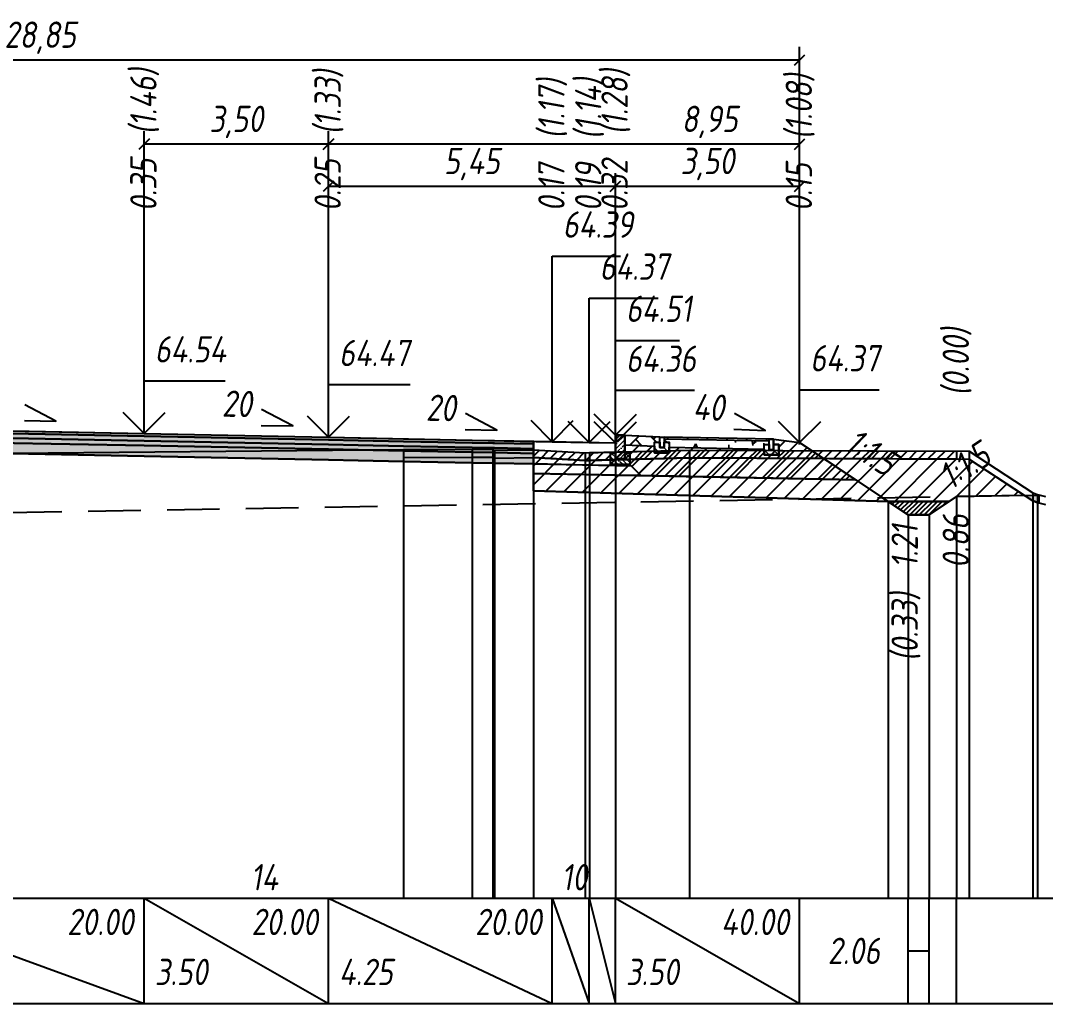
# Model space of a CAD drawing. Extents: x -717 to 1451, y -133302 to 233.
# Drawn here: x 187.5 to 284.9, y -129831 to -129737.6 of the extents above; entities that cross this region are included whole.
import ezdxf
from ezdxf.enums import TextEntityAlignment as Align

# ---------------------------------------------------------------- set-up
doc = ezdxf.new("R2010")
doc.units = 0
doc.linetypes.add('штриховая', pattern=[0.75, 0.5, -0.25])
for name, color, linetype in [('Интерполированный поперечник', 2, 'Continuous'), ('КОД_399', 252, 'Continuous'), ('Код_514', 1, 'Continuous'), ('Контур_0', 7, 'Continuous'), ('Контур_2660', 7, 'Continuous'), ('Контур_2665', 7, 'Continuous'), ('Контур_400', 7, 'Continuous'), ('Контур_508', 7, 'Continuous'), ('Контур_512', 7, 'Continuous'), ('Контур_513', 7, 'Continuous'), ('Красный поперечник', 1, 'Continuous'), ('Объём_2501', 7, 'Continuous'), ('Объём_2650', 7, 'Continuous'), ('Объём_2660', 7, 'Continuous'), ('Объём_2661', 7, 'Continuous'), ('Объём_2662', 7, 'Continuous'), ('Объём_2663', 7, 'Continuous'), ('Объём_2664', 7, 'Continuous'), ('Объём_2665', 7, 'Continuous'), ('Объём_2666', 7, 'Continuous'), ('Объём_2667', 7, 'Continuous'), ('Объём_2668', 7, 'Continuous'), ('Объём_2669', 7, 'Continuous'), ('Объём_2675', 7, 'Continuous'), ('Объём_2753', 7, 'Continuous'), ('Откосы', 7, 'Continuous'), ('Отметки покрытия', 7, 'Continuous'), ('Рабочие отметки', 7, 'Continuous'), ('Рабочие отметки доп.', 7, 'Continuous'), ('Слои выравнивания', 7, 'Continuous'), ('Таблица', 7, 'Continuous'), ('Уклоны проезжей части', 7, 'Continuous'), ('Черный поперечник', 3, 'Continuous')]:
    doc.layers.add(name, color=color, linetype=linetype)
for name, color, linetype, true_color in [('Контур_2540', 2, 'Continuous', 0xffff00), ('Контур_2562', 3, 'Continuous', 0x00ff00), ('Контур_2570', 7, 'Continuous', 0x80ff00), ('Контур_2725', 7, 'Continuous', 0x323232), ('Контур_2736', 4, 'Continuous', 0x00ffff), ('Контур_2737', 4, 'Continuous', 0x00ffff), ('Контур_2738', 4, 'Continuous', 0x00ffff), ('Контур_2739', 4, 'Continuous', 0x00ffff), ('Контур_2741', 4, 'Continuous', 0x00ffff), ('Контур_2742', 4, 'Continuous', 0x00ffff), ('Контур_2743', 4, 'Continuous', 0x00ffff), ('Контур_2744', 7, 'Continuous', 0xa4ffff), ('Контур_2745', 7, 'Continuous', 0xa4ffff), ('Контур_2747', 4, 'Continuous', 0x00ffff), ('Контур_2748', 4, 'Continuous', 0x00ffff), ('Контур_2749', 4, 'Continuous', 0x00ffff), ('Контур_2750', 4, 'Continuous', 0x00ffff), ('Контур_2751', 4, 'Continuous', 0x00ffff), ('Контур_2752', 4, 'Continuous', 0x00ffff), ('Контур_2760', 7, 'Continuous', 0x323232), ('Контур_2761', 7, 'Continuous', 0x323232), ('Контур_2762', 7, 'Continuous', 0x323232), ('Контур_2763', 7, 'Continuous', 0x323232), ('Контур_402', 7, 'Continuous', 0xff6464), ('Контур_703', 4, 'Continuous', 0x00ffff), ('Контур_705', 4, 'Continuous', 0x00ffff), ('Контур_707', 4, 'Continuous', 0x00ffff), ('Контур_720', 131, 'Continuous', 0xaaffff), ('Объём_2500', 7, 'Continuous', 0xc0c0c0), ('Объём_2520', 7, 'Continuous', 0x80ffff), ('Объём_2540', 2, 'Continuous', 0xffff00), ('Объём_2562', 3, 'Continuous', 0x00ff00), ('Объём_2563', 7, 'Continuous', 0xff8000), ('Объём_2570', 7, 'Continuous', 0x80ff00), ('Объём_2600', 7, 'Continuous', 0x808000), ('Объём_2620', 2, 'Continuous', 0xffff00), ('Объём_2746', 2, 'Continuous', 0xffff00)]:
    doc.layers.add(name, color=color, linetype=linetype, true_color=true_color)
doc.styles.get("Standard").update_dxf_attribs({"font": 'txt', "height": 2.5})
doc.styles.add('М', font='romand.shx', dxfattribs={"width": 0.8, "oblique": 10, "height": 2.5})
doc.dimstyles.new('ISO-25', dxfattribs={"dimtxt": 2.5, "dimasz": 2.5, "dimexe": 1.25, "dimexo": 0.625, "dimtad": 1, "dimtxsty": 'Standard', "dimcen": 2.5, "dimadec": 0, "dimazin": 0, "dimtfac": 1, "dimtmove": 0, "dimatfit": 3, "dimfxl": 1, "dimarcsym": 0})

# ---------------------------------------------------------------- blocks, each defined once
blk = doc.blocks.new('_Oblique')
at = {"color": 0, "linetype": 'ByBlock', "lineweight": -2}
blk.add_line((-0.5, -0.5), (0.5, 0.5), dxfattribs=at)
blk = doc.blocks.new('*D4037')
at = {"color": 0, "lineweight": -2, "transparency": 16777216}
for p, q in [((244.027, -129777.183), (244.027, -129752.113)), ((261.527, -129777.133), (261.527, -129752.113)), ((244.027, -129753.363), (261.527, -129753.363))]:
    blk.add_line(p, q, dxfattribs=at)
at = {"layer": 'Defpoints', "color": 0, "transparency": 16777216}
for p in [(261.527, -129753.363), (244.027, -129777.808), (261.527, -129777.758)]:
    blk.add_point(p, dxfattribs=at)
at = {"color": 0, "lineweight": -2, "transparency": 16777216, "rotation": 180}
blk.add_blockref('_Oblique', (244.027, -129753.363), dxfattribs=at)
at = {"color": 0, "lineweight": -2, "transparency": 16777216}
blk.add_blockref('_Oblique', (261.527, -129753.363), dxfattribs=at)
at = {"color": 0, "transparency": 16777216, "insert": (252.777, -129751.25), "char_height": 2.5, "width": 9.58333, "attachment_point": 5, "style": 'М'}
blk.add_mtext('3,50', dxfattribs=at)
blk = doc.blocks.new('*D4039')
at = {"color": 0, "lineweight": -2, "transparency": 16777216}
for p, q in [((216.777, -129776.638), (216.777, -129752.113)), ((244.027, -129777.183), (244.027, -129752.113)), ((216.777, -129753.363), (244.027, -129753.363))]:
    blk.add_line(p, q, dxfattribs=at)
at = {"layer": 'Defpoints', "color": 0, "transparency": 16777216}
for p in [(244.027, -129753.363), (216.777, -129777.263), (244.027, -129777.808)]:
    blk.add_point(p, dxfattribs=at)
at = {"color": 0, "lineweight": -2, "transparency": 16777216, "rotation": 180}
blk.add_blockref('_Oblique', (216.777, -129753.363), dxfattribs=at)
at = {"color": 0, "lineweight": -2, "transparency": 16777216}
blk.add_blockref('_Oblique', (244.027, -129753.363), dxfattribs=at)
at = {"color": 0, "transparency": 16777216, "insert": (230.402, -129751.25), "char_height": 2.5, "width": 10, "attachment_point": 5, "style": 'М'}
blk.add_mtext('5,45', dxfattribs=at)
blk = doc.blocks.new('*D4041')
at = {"color": 0, "lineweight": -2, "transparency": 16777216}
for p, q in [((199.277, -129776.288), (199.277, -129748.113)), ((216.777, -129776.638), (216.777, -129748.113)), ((216.777, -129749.363), (199.277, -129749.363))]:
    blk.add_line(p, q, dxfattribs=at)
at = {"layer": 'Defpoints', "color": 0, "transparency": 16777216}
for p in [(199.277, -129749.363), (199.277, -129776.913), (216.777, -129777.263)]:
    blk.add_point(p, dxfattribs=at)
at = {"color": 0, "lineweight": -2, "transparency": 16777216, "rotation": 180}
blk.add_blockref('_Oblique', (199.277, -129749.363), dxfattribs=at)
at = {"color": 0, "lineweight": -2, "transparency": 16777216}
blk.add_blockref('_Oblique', (216.777, -129749.363), dxfattribs=at)
at = {"color": 0, "transparency": 16777216, "insert": (208.027, -129747.25), "char_height": 2.5, "width": 9.58333, "attachment_point": 5, "style": 'М'}
blk.add_mtext('3,50', dxfattribs=at)
blk = doc.blocks.new('*D4042')
at = {"color": 0, "lineweight": -2, "transparency": 16777216}
for p, q in [((216.777, -129776.638), (216.777, -129748.113)), ((261.527, -129777.883), (261.527, -129748.113)), ((261.527, -129749.363), (216.777, -129749.363))]:
    blk.add_line(p, q, dxfattribs=at)
at = {"layer": 'Defpoints', "color": 0, "transparency": 16777216}
for p in [(216.777, -129749.363), (216.777, -129777.263), (261.527, -129778.508)]:
    blk.add_point(p, dxfattribs=at)
at = {"color": 0, "lineweight": -2, "transparency": 16777216, "rotation": 180}
blk.add_blockref('_Oblique', (216.777, -129749.363), dxfattribs=at)
at = {"color": 0, "lineweight": -2, "transparency": 16777216}
blk.add_blockref('_Oblique', (261.527, -129749.363), dxfattribs=at)
at = {"color": 0, "transparency": 16777216, "insert": (252.99, -129747.25), "char_height": 2.5, "width": 10, "attachment_point": 5, "style": 'М'}
blk.add_mtext('8,95', dxfattribs=at)
blk = doc.blocks.new('*D4044')
at = {"color": 0, "lineweight": -2, "transparency": 16777216}
for p, q in [((117.277, -129776.968), (117.277, -129740.113)), ((261.527, -129777.883), (261.527, -129740.113)), ((117.277, -129741.363), (261.527, -129741.363))]:
    blk.add_line(p, q, dxfattribs=at)
at = {"layer": 'Defpoints', "color": 0, "transparency": 16777216}
for p in [(261.527, -129741.363), (117.277, -129777.593), (261.527, -129778.508)]:
    blk.add_point(p, dxfattribs=at)
at = {"color": 0, "lineweight": -2, "transparency": 16777216, "rotation": 180}
blk.add_blockref('_Oblique', (117.277, -129741.363), dxfattribs=at)
at = {"color": 0, "lineweight": -2, "transparency": 16777216}
blk.add_blockref('_Oblique', (261.527, -129741.363), dxfattribs=at)
at = {"color": 0, "transparency": 16777216, "insert": (189.402, -129739.25), "char_height": 2.5, "width": 12.5, "attachment_point": 5, "style": 'М'}
blk.add_mtext('28,85', dxfattribs=at)
blk = doc.blocks.new('БР100.30.18')
at = {"linetype": 'Continuous', "lineweight": 13}
h = blk.add_hatch(dxfattribs=at)
h.set_pattern_fill('ANSI35', scale=5)
h.set_pattern_definition([(45, (-1504.996, -4799.2297), (-0.88388348, 0.88388348), []), (45, (-1504.1121, -4799.2297), (-0.88388348, 0.88388348), [1.5625, -0.3125, 0, -0.3125])])
h.paths.add_polyline_path([(0.3, 3.47), (1.8, 3.47), (1.8, -1.03), (0, -1.03), (0, 1.97)])
h = blk.add_hatch(dxfattribs=at)
h.set_pattern_fill('ANSI35', scale=5, angle=90)
h.set_pattern_definition([(135, (-1504.996, -4800.7297), (-0.88388348, -0.88388348), []), (135, (-1504.996, -4799.8458), (-0.88388348, -0.88388348), [1.5625, -0.3125, 0, -0.3125])])
h.paths.add_polyline_path([(-1, -0.03), (0, -0.03), (0, -1.03), (1.8, -1.03), (1.8, -0.03), (2.8, -0.03), (2.8, -2.03), (-1, -2.03)])
at = {"color": 7, "lineweight": 30}
blk.add_lwpolyline([(1.8, -1.03), (0, -1.03), (0, 1.97), (0.3, 3.47), (1.8, 3.47)], close=True, dxfattribs=at)
at = {"linetype": 'Continuous'}
blk.add_lwpolyline([(0, -0.03), (-1, -0.03), (-1, -2.03), (2.8, -2.03), (2.8, -0.03), (1.8, -0.03)], dxfattribs=at)

msp = doc.modelspace()

# ---------------------------------------------------------------- hatches: boundary and pattern name
at = {"linetype": 'Continuous'}
h = msp.add_hatch(dxfattribs=at)
h.set_pattern_fill('AR-HBONE', color=253, scale=0.3)
h.set_pattern_definition([(45, (-51.0446, -135583.0302), (0, 1.69705627), [3.6, -1.2]), (135, (-50.1961, -135582.1816), (1e-16, 1.69705627), [3.6, -1.2])])
h.paths.add_polyline_path([(248.648, -129777.181), (248.648, -129778.181), (248.648, -129778.181)])
h.paths.add_polyline_path([(244.928, -129777.032), (248.248, -129777.181), (248.248, -129777.681), (247.748, -129777.681), (247.748, -129778.059), (244.927, -129777.933)])
h = msp.add_hatch(dxfattribs=at)
h.set_pattern_fill('ANSI31', color=256, scale=15, angle=45, style=0)
h.set_pattern_definition([(90, (-1663.4808, -134730.8117), (-1.875, 3e-16), [])])
h.paths.add_polyline_path([(258.644, -129777.387), (248.648, -129777.181), (248.648, -129777.381), (258.644, -129777.579)])
at = {"linetype": 'Continuous', "lineweight": 13}
h = msp.add_hatch(dxfattribs=at)
h.set_pattern_fill('ANSI35', scale=5, angle=90)
h.set_pattern_definition([(135, (-1619.4353, -64049.5526), (-0.883883476, -0.883883476), []), (135, (-1619.4353, -64048.6688), (-0.883883476, -0.883883476), [1.5625, -0.3125, 0, -0.3125])])
h.paths.add_polyline_path([(247.748, -129777.681), (248.248, -129777.681), (248.248, -129778.181), (248.648, -129778.181), (248.648, -129777.681), (249.148, -129777.681), (249.148, -129778.681), (247.748, -129778.681)])
h = msp.add_hatch(dxfattribs=at)
h.set_pattern_fill('ANSI35', scale=5, angle=90)
h.set_pattern_definition([(135, (-1609.0398, -64049.7587), (-0.883883476, -0.883883476), []), (135, (-1609.0398, -64048.8749), (-0.883883476, -0.883883476), [1.5625, -0.3125, 0, -0.3125])])
h.paths.add_polyline_path([(258.144, -129777.887), (258.644, -129777.887), (258.644, -129778.387), (259.044, -129778.387), (259.044, -129777.887), (259.544, -129777.887), (259.544, -129778.887), (258.144, -129778.887)])
at = {"layer": 'КОД_399'}
h = msp.add_hatch(dxfattribs=at)
h.set_pattern_fill('AR-CONC', scale=0.7, angle=45, style=0)
h.set_pattern_definition([(95, (-1663.5628, -134730.901), (3.860864, 3.2396496), [0.525, -5.775]), (40, (-1663.563, -134730.901), (-4.409945, 3.036377), [0.42, -4.62]), (145.45144, (-1663.241, -134730.631), (-0.549081, 6.2760265), [0.4461813, -4.907995]), (91.1842, (-1664.553, -134729.911), (6.101854, 4.4632964), [0.7875, -8.6625]), (141.63564, (-1664.044, -134729.539), (-0.1953, 9.447982), [0.669272, -7.361996]), (36.18416, (-1664.553, -134729.911), (-0.1953, 9.447982), [0.63, -6.93]), (66, (-1663.8103, -134729.6635), (4.947401, 0.9616773), [0.525, -5.775]), (11, (-1663.8103, -134729.6635), (-2.38496, 4.793659), [0.42, -4.62]), (116.45144, (-1663.398, -134729.5833), (2.562441, 5.7553363), [0.4461813, -4.907995]), (82.5, (-1663.5628, -134730.9009), (-1.5875523, 1.7079287), [0, -4.564, 0, -4.69, 0, -4.6375]), (52.5, (-1663.5628, -134730.901), (-0.6501106, 3.2543661), [0, -2.674, 0, -4.459, 0, -1.7675]), (12.5, (-1664.6666, -134732.0047), (2.7539272, 2.5306453), [0, -1.75, 0, -5.46, 0, -7.245]), (2.5, (-1665.1615, -134732.4997), (2.3911299, 3.3821186), [0, -2.275, 0, -3.626, 0, -5.145])])
h.paths.add_polyline_path([(258.144, -129777.887), (258.644, -129777.887), (258.644, -129777.579), (248.648, -129777.381), (248.648, -129777.681), (249.148, -129777.681), (249.148, -129778.141), (258.144, -129778.319)])
at = {"layer": 'Объём_2563'}
h = msp.add_hatch(dxfattribs=at)
h.set_pattern_fill('ANSI31', color=256, scale=0.3)
h.paths.add_polyline_path([(117.277, -129777.531), (124.277, -129777.251), (124.277, -129779.401), (122.777, -129779.431), (121.859, -129780.349), (112.777, -129780.531)])
h.paths.add_polyline_path([(246.446, -129780.844), (245.527, -129779.926), (244.027, -129779.896), (244.027, -129779.746), (245.425, -129779.748), (245.426, -129778.747), (244.926, -129778.747), (244.927, -129777.933), (247.748, -129778.059), (247.748, -129778.681), (249.148, -129778.681), (249.148, -129778.141), (258.144, -129778.32), (258.144, -129778.887), (259.544, -129778.887), (259.544, -129777.887), (259.044, -129777.887), (259.044, -129777.387), (261.527, -129777.696), (266.862, -129781.253)])
at = {"layer": 'Объём_2570'}
h = msp.add_hatch(dxfattribs=at)
h.set_pattern_fill('ANSI31', color=256, scale=0.2)
h.paths.add_polyline_path([(119.355, -129780.998), (118.901, -129781.279), (105, -129786.079), (105, -129785.329), (118.901, -129780.529), (119.355, -129780.248)])
h.paths.add_polyline_path([(276.434, -129779.273), (251.068, -129779.171), (241.143, -129779.419), (236.234, -129779.139), (236.234, -129778.389), (241.143, -129778.669), (251.068, -129778.421), (276.434, -129778.523)])
at = {"layer": 'Объём_2600'}
h = msp.add_hatch(dxfattribs=at)
h.set_pattern_fill('ANSI31', color=6, scale=0.4)
h.paths.add_polyline_path([(137.184, -129779.735), (137.53, -129779.726), (137.53, -129781.378), (116.813, -129782), (118.901, -129781.279), (119.355, -129780.998), (119.355, -129780.248)])
h.paths.add_polyline_path([(275.738, -129783.295), (269.926, -129783.295), (236.234, -129782.285), (236.234, -129779.139), (241.143, -129779.419), (251.068, -129779.171), (277.614, -129779.278), (282.885, -129782.723), (276.434, -129782.832)])
h = msp.add_hatch(dxfattribs=at)
h.set_pattern_fill('HONEY', color=5, scale=0.3)
h.paths.add_polyline_path([(105, -129785.716), (110.28, -129782.196), (116.813, -129782), (103.956, -129786.439), (103.956, -129785.733)])
h.paths.add_polyline_path([(284.231, -129782.7), (284.231, -129783.429), (284.119, -129783.4), (283.679, -129783.242), (282.885, -129782.723)])
at = {"layer": 'Объём_2620'}
h = msp.add_hatch(dxfattribs=at)
h.set_pattern_fill('ANSI31', color=2, scale=0.1)
h.paths.add_polyline_path([(269.926, -129783.295), (271.832, -129784.566), (273.832, -129784.566), (275.738, -129783.295)])
at = {"layer": 'Слои выравнивания'}
for color, points in [(2, [(185.137, -129776.568), (199.277, -129776.851), (216.777, -129777.201), (219.603, -129777.257), (223.906, -129777.343), (230.423, -129777.474), (232.384, -129777.513), (232.55, -129777.516), (236.234, -129777.59), (236.234, -129777.84), (232.55, -129777.766), (232.384, -129777.763), (230.423, -129777.724), (223.906, -129777.593), (219.603, -129777.507), (216.777, -129777.451), (199.277, -129777.101), (185.137, -129776.818)]), (3, [(185.137, -129776.818), (199.277, -129777.101), (216.777, -129777.451), (219.603, -129777.507), (223.906, -129777.593), (230.423, -129777.724), (232.384, -129777.763), (232.55, -129777.766), (236.234, -129777.84), (236.234, -129778.29), (232.55, -129778.216), (232.384, -129778.213), (230.423, -129778.174), (223.906, -129778.043), (219.603, -129777.957), (216.777, -129777.901), (199.277, -129777.551), (185.137, -129777.268)]), (4, [(185.137, -129777.268), (199.277, -129777.551), (216.777, -129777.901), (219.603, -129777.957), (223.906, -129778.043), (230.423, -129778.174), (232.384, -129778.213), (232.55, -129778.216), (236.234, -129778.29), (236.234, -129778.74), (232.55, -129778.666), (232.384, -129778.663), (230.423, -129778.624), (223.906, -129778.493), (219.603, -129778.407), (216.777, -129778.351), (199.277, -129778.001), (185.137, -129777.718)]), (5, [(185.137, -129777.718), (199.277, -129778.001), (216.777, -129778.351), (219.603, -129778.407), (223.906, -129778.493), (230.423, -129778.624), (232.384, -129778.663), (232.55, -129778.666), (236.234, -129778.74), (236.234, -129779.74), (232.55, -129779.666), (232.384, -129779.663), (230.423, -129779.624), (223.906, -129779.493), (219.603, -129779.407), (216.777, -129779.351), (199.277, -129779.001), (185.137, -129778.718)])]:
    msp.add_hatch(color=color, dxfattribs=at).paths.add_polyline_path(points)

# ---------------------------------------------------------------- linework, layer by layer
for points in [[(248.248, -129777.181), (244.928, -129777.032), (244.927, -129777.933), (247.748, -129778.059), (247.748, -129777.681), (248.248, -129777.681), (248.248, -129777.181)], [(248.248, -129777.181), (248.648, -129777.181), (248.648, -129778.181), (248.248, -129778.181), (248.248, -129777.181)], [(259.044, -129777.387), (248.648, -129777.181)], [(258.644, -129777.579), (248.648, -129777.381)], [(258.644, -129777.387), (259.044, -129777.387), (259.044, -129778.387), (258.644, -129778.387), (258.644, -129777.387)], [(248.648, -129777.681), (249.148, -129777.681), (249.148, -129778.681), (247.748, -129778.681), (247.748, -129777.681), (248.248, -129777.681), (248.248, -129778.181), (248.648, -129778.181), (248.648, -129777.681)], [(249.148, -129778.141), (258.144, -129778.32)], [(259.044, -129777.887), (259.544, -129777.887), (259.544, -129778.887), (258.144, -129778.887), (258.144, -129777.887), (258.644, -129777.887), (258.644, -129778.387), (259.044, -129778.387), (259.044, -129777.887)]]:
    msp.add_lwpolyline(points)
at = {"color": 2}
msp.add_lwpolyline([(269.926, -129783.295), (271.832, -129784.566), (273.832, -129784.566), (275.738, -129783.295), (269.926, -129783.295)], dxfattribs=at)
at = {"layer": 'Интерполированный поперечник', "linetype": 'штриховая', "ltscale": 10, "flags": 128}
msp.add_lwpolyline([(103.956, -129785.733), (284.231, -129782.7)], dxfattribs=at)
at = {"layer": 'Код_514'}
for p, q in [((171.777, -129821), (199.277, -129831)), ((199.277, -129831), (199.277, -129821)), ((199.277, -129821), (216.777, -129831)), ((216.777, -129831), (216.777, -129821)), ((216.777, -129821), (238.027, -129831)), ((238.027, -129831), (238.027, -129821)), ((238.027, -129821), (241.527, -129831)), ((241.527, -129831), (241.527, -129821)), ((241.527, -129821), (244.027, -129831)), ((244.027, -129831), (244.027, -129821)), ((244.027, -129831), (244.027, -129821)), ((244.027, -129821), (261.527, -129831)), ((261.527, -129831), (261.527, -129821)), ((271.832, -129831), (271.832, -129821)), ((273.832, -129831), (273.832, -129821)), ((276.434, -129831), (276.434, -129821)), ((271.832, -129826), (273.832, -129826))]:
    msp.add_line(p, q, dxfattribs=at)
at = {"layer": 'Контур_0', "flags": 128}
for points in [[(241.527, -129779.846), (236.234, -129779.74), (236.234, -129777.59), (244.027, -129777.746), (244.027, -129779.896), (241.527, -129779.846), (241.527, -129779.846)], [(261.527, -129777.696), (269.408, -129782.95), (269.408, -129782.95), (269.408, -129782.95), (269.408, -129782.95), (269.408, -129782.95), (269.408, -129782.95), (269.408, -129782.95), (269.408, -129782.95), (269.408, -129782.95), (269.408, -129782.95), (269.408, -129782.95), (269.408, -129782.95), (269.408, -129782.95), (269.408, -129782.95), (271.832, -129784.566)], [(261.527, -129777.696), (269.408, -129782.95), (269.408, -129782.95), (269.408, -129782.95), (269.408, -129782.95), (269.408, -129782.95), (269.408, -129782.95), (269.408, -129782.95), (269.408, -129782.95), (269.408, -129782.95), (269.408, -129782.95), (269.408, -129782.95), (269.408, -129782.95), (269.408, -129782.95), (269.408, -129782.95), (271.832, -129784.566), (273.832, -129784.566), (276.434, -129782.832), (276.434, -129782.832), (276.434, -129782.832), (276.434, -129782.832), (276.434, -129782.832), (276.434, -129782.832), (276.434, -129782.832), (276.434, -129782.832), (276.434, -129782.832), (276.434, -129782.832), (276.434, -129782.832), (276.434, -129782.832), (276.434, -129782.832)]]:
    msp.add_lwpolyline(points, dxfattribs=at)
at = {"layer": 'Контур_0', "color": 250, "flags": 128}
for points in [[(244.027, -129780.796), (236.234, -129780.64), (236.234, -129779.74), (245.527, -129779.926), (246.446, -129780.844), (244.027, -129780.796), (244.027, -129780.796)], [(244.027, -129779.896), (245.527, -129779.926), (246.446, -129780.844), (266.862, -129781.253)]]:
    msp.add_lwpolyline(points, dxfattribs=at)
at = {"layer": 'Контур_2540', "flags": 128}
msp.add_lwpolyline([(236.234, -129780.64), (266.862, -129781.253), (269.926, -129783.295), (236.234, -129782.285), (236.234, -129780.64), (236.234, -129780.64)], dxfattribs=at)
at = {"layer": 'Контур_2562', "flags": 128}
msp.add_lwpolyline([(261.527, -129777.696), (261.527, -129777.696), (261.527, -129777.696), (261.527, -129777.696), (261.527, -129777.696)], dxfattribs=at)
at = {"layer": 'Контур_2570', "flags": 128}
msp.add_lwpolyline([(183.369, -129778.734), (223.906, -129778.369), (223.906, -129779.119), (230.423, -129779.095), (232.384, -129779.102), (232.55, -129779.179), (236.234, -129779.139), (241.143, -129779.419), (241.576, -129779.413), (251.068, -129779.171), (277.614, -129779.278), (283.679, -129783.242), (284.119, -129783.4), (284.119, -129783.4), (284.879, -129783.597)], dxfattribs=at)
at = {"layer": 'Контур_2660', "flags": 128}
msp.add_lwpolyline([(236.234, -129782.285), (269.926, -129783.295)], dxfattribs=at)
at = {"layer": 'Контур_2665', "flags": 128}
msp.add_lwpolyline([(261.527, -129777.696), (261.527, -129777.696)], dxfattribs=at)
at = {"layer": 'Контур_2725', "flags": 128}
msp.add_lwpolyline([(137.53, -129779.726), (144.277, -129779.575), (171.777, -129778.957), (179.963, -129778.773), (180.713, -129778.755), (181.624, -129778.748), (183.369, -129778.783), (183.369, -129778.734), (183.413, -129778.734), (185.137, -129778.768), (185.137, -129778.718), (199.277, -129779.001), (216.777, -129779.351), (219.603, -129779.407), (223.906, -129779.493), (230.423, -129779.624), (232.384, -129779.663), (232.55, -129779.666), (236.234, -129779.74)], dxfattribs=at)
at = {"layer": 'Контур_2736', "flags": 128}
for points in [[(261.527, -129777.696), (269.408, -129782.95)], [(269.408, -129782.95), (271.832, -129784.566)]]:
    msp.add_lwpolyline(points, dxfattribs=at)
at = {"layer": 'Контур_2737', "flags": 128}
msp.add_lwpolyline([(269.408, -129782.95), (269.408, -129782.95)], dxfattribs=at)
at = {"layer": 'Контур_2738', "flags": 128}
msp.add_lwpolyline([(269.408, -129782.95), (269.408, -129782.95)], dxfattribs=at)
at = {"layer": 'Контур_2739', "flags": 128}
msp.add_lwpolyline([(269.408, -129782.95), (269.408, -129782.95)], dxfattribs=at)
at = {"layer": 'Контур_2741', "flags": 128}
msp.add_lwpolyline([(276.434, -129782.832), (276.434, -129782.832)], dxfattribs=at)
at = {"layer": 'Контур_2742', "flags": 128}
msp.add_lwpolyline([(276.434, -129782.832), (276.434, -129782.832)], dxfattribs=at)
at = {"layer": 'Контур_2743', "flags": 128}
msp.add_lwpolyline([(276.434, -129782.832), (276.434, -129782.832)], dxfattribs=at)
at = {"layer": 'Контур_2744', "flags": 128}
msp.add_lwpolyline([(276.434, -129782.832), (276.434, -129782.832)], dxfattribs=at)
msp.add_lwpolyline([(276.434, -129782.832), (276.434, -129782.832)], dxfattribs=at)
msp.add_lwpolyline([(276.434, -129782.832), (276.434, -129782.832)], dxfattribs=at)
msp.add_lwpolyline([(276.434, -129782.832), (276.434, -129782.832)], dxfattribs=at)
msp.add_lwpolyline([(276.434, -129782.832), (276.434, -129782.832)], dxfattribs=at)
msp.add_lwpolyline([(276.434, -129782.832), (276.434, -129782.832)], dxfattribs=at)
at = {"layer": 'Контур_2745', "flags": 128}
msp.add_lwpolyline([(269.408, -129782.95), (269.408, -129782.95)], dxfattribs=at)
msp.add_lwpolyline([(269.408, -129782.95), (269.408, -129782.95)], dxfattribs=at)
msp.add_lwpolyline([(269.408, -129782.95), (269.408, -129782.95)], dxfattribs=at)
msp.add_lwpolyline([(269.408, -129782.95), (269.408, -129782.95)], dxfattribs=at)
msp.add_lwpolyline([(269.408, -129782.95), (269.408, -129782.95)], dxfattribs=at)
msp.add_lwpolyline([(269.408, -129782.95), (269.408, -129782.95)], dxfattribs=at)
at = {"layer": 'Контур_2747', "flags": 128}
msp.add_lwpolyline([(269.408, -129782.95), (269.408, -129782.95)], dxfattribs=at)
at = {"layer": 'Контур_2748', "flags": 128}
msp.add_lwpolyline([(269.408, -129782.95), (269.408, -129782.95)], dxfattribs=at)
at = {"layer": 'Контур_2749', "flags": 128}
msp.add_lwpolyline([(269.408, -129782.95), (269.408, -129782.95)], dxfattribs=at)
at = {"layer": 'Контур_2750', "flags": 128}
msp.add_lwpolyline([(276.434, -129782.832), (276.434, -129782.832)], dxfattribs=at)
at = {"layer": 'Контур_2751', "flags": 128}
msp.add_lwpolyline([(276.434, -129782.832), (276.434, -129782.832)], dxfattribs=at)
at = {"layer": 'Контур_2752', "flags": 128}
msp.add_lwpolyline([(276.434, -129782.832), (276.434, -129782.832)], dxfattribs=at)
at = {"layer": 'Контур_2760', "flags": 128}
msp.add_lwpolyline([(137.53, -129776.986), (144.277, -129776.851), (171.777, -129776.301), (179.963, -129776.465), (180.713, -129776.48), (181.624, -129776.498), (183.369, -129776.533), (183.413, -129776.534), (185.137, -129776.568), (199.277, -129776.851), (216.777, -129777.201), (219.603, -129777.257), (223.906, -129777.343), (230.423, -129777.474), (232.384, -129777.513), (232.55, -129777.516), (236.234, -129777.59)], dxfattribs=at)
at = {"layer": 'Контур_2761', "flags": 128}
msp.add_lwpolyline([(137.53, -129777.236), (144.277, -129777.101), (171.777, -129776.551), (179.963, -129776.715), (180.713, -129776.73), (181.624, -129776.748), (183.369, -129776.783), (183.413, -129776.784), (185.137, -129776.818), (199.277, -129777.101), (216.777, -129777.451), (219.603, -129777.507), (223.906, -129777.593), (230.423, -129777.724), (232.384, -129777.763), (232.55, -129777.766), (236.234, -129777.84)], dxfattribs=at)
at = {"layer": 'Контур_2762', "flags": 128}
msp.add_lwpolyline([(137.53, -129777.686), (144.277, -129777.551), (171.777, -129777.001), (179.963, -129777.165), (180.713, -129777.18), (181.624, -129777.198), (183.369, -129777.233), (183.413, -129777.234), (185.137, -129777.268), (199.277, -129777.551), (216.777, -129777.901), (219.603, -129777.957), (223.906, -129778.043), (230.423, -129778.174), (232.384, -129778.213), (232.55, -129778.216), (236.234, -129778.29)], dxfattribs=at)
at = {"layer": 'Контур_2763', "flags": 128}
msp.add_lwpolyline([(137.53, -129778.136), (144.277, -129778.001), (171.777, -129777.451), (179.963, -129777.615), (180.713, -129777.63), (181.624, -129777.648), (183.369, -129777.683), (183.413, -129777.684), (185.137, -129777.718), (199.277, -129778.001), (216.777, -129778.351), (219.603, -129778.407), (223.906, -129778.493), (230.423, -129778.624), (232.384, -129778.663), (232.55, -129778.666), (236.234, -129778.74)], dxfattribs=at)
at = {"layer": 'Контур_400', "flags": 128}
msp.add_lwpolyline([(171.777, -129776.301), (199.277, -129776.851), (216.777, -129777.201), (216.777, -129777.201), (216.777, -129777.201), (216.777, -129777.201), (238.027, -129777.626), (241.527, -129777.696), (244.027, -129777.746)], dxfattribs=at)
at = {"layer": 'Контур_402', "flags": 128}
msp.add_lwpolyline([(110.28, -129782.196), (137.53, -129781.378), (137.53, -129779.726), (171.777, -129778.957), (179.963, -129778.773), (180.713, -129778.755), (181.624, -129778.748), (183.369, -129778.783), (183.369, -129778.734), (183.413, -129778.734), (185.137, -129778.768), (185.137, -129778.718), (236.234, -129779.74), (236.234, -129782.285), (269.926, -129783.295)], dxfattribs=at)
at = {"layer": 'Контур_508', "flags": 128}
msp.add_lwpolyline([(105, -129785.716), (110.28, -129782.196), (137.53, -129781.378), (137.53, -129779.726), (171.777, -129778.957), (179.963, -129778.773), (180.713, -129778.755), (181.624, -129778.748), (183.369, -129778.783), (183.369, -129778.734), (183.413, -129778.734), (185.137, -129778.768), (185.137, -129778.718), (236.234, -129779.74), (236.234, -129782.285), (269.926, -129783.295), (271.832, -129784.566), (273.832, -129784.566), (276.434, -129782.832)], dxfattribs=at)
at = {"layer": 'Контур_512', "flags": 128}
msp.add_lwpolyline([(236.234, -129782.285), (269.926, -129783.295), (271.832, -129784.566), (273.832, -129784.566), (276.434, -129782.832)], dxfattribs=at)
at = {"layer": 'Контур_513', "flags": 128}
msp.add_lwpolyline([(105, -129785.716), (110.28, -129782.196), (137.53, -129781.378), (137.53, -129779.726), (171.777, -129778.957), (179.963, -129778.773), (180.713, -129778.755), (181.624, -129778.748), (183.369, -129778.783), (183.369, -129778.734), (183.413, -129778.734), (185.137, -129778.768), (185.137, -129778.718), (236.234, -129779.74), (236.234, -129782.285), (269.926, -129783.295), (271.832, -129784.566), (273.832, -129784.566), (276.434, -129782.832)], dxfattribs=at)
at = {"layer": 'Контур_703', "flags": 128}
msp.add_lwpolyline([(261.527, -129777.696), (269.408, -129782.95)], dxfattribs=at)
at = {"layer": 'Контур_705', "flags": 128}
msp.add_lwpolyline([(269.408, -129782.95), (269.408, -129782.95)], dxfattribs=at)
at = {"layer": 'Контур_707', "flags": 128}
msp.add_lwpolyline([(273.832, -129784.566), (276.434, -129782.832)], dxfattribs=at)
at = {"layer": 'Контур_720', "flags": 128}
msp.add_lwpolyline([(271.832, -129784.566), (273.832, -129784.566)], dxfattribs=at)
at = {"layer": 'Красный поперечник'}
for p, q in [((171.777, -129776.301), (199.277, -129776.851)), ((199.277, -129776.851), (216.777, -129777.201)), ((216.777, -129777.201), (238.027, -129777.626)), ((238.027, -129777.626), (241.527, -129777.696)), ((241.527, -129777.696), (244.027, -129777.746)), ((261.527, -129777.696), (271.832, -129784.566)), ((236.234, -129782.285), (236.234, -129821)), ((269.926, -129783.295), (269.926, -129821)), ((273.832, -129784.566), (276.434, -129782.832)), ((276.434, -129782.832), (276.434, -129821)), ((271.832, -129784.566), (271.832, -129821)), ((271.832, -129784.566), (273.832, -129784.566)), ((273.832, -129784.566), (273.832, -129821))]:
    msp.add_line(p, q, dxfattribs=at)
at = {"layer": 'Объём_2500', "flags": 128}
msp.add_lwpolyline([(241.527, -129779.846), (236.234, -129779.74), (236.234, -129777.59), (244.027, -129777.746), (244.027, -129779.896), (241.527, -129779.846), (241.527, -129779.846)], dxfattribs=at)
msp.add_lwpolyline([(241.527, -129779.846), (236.234, -129779.74), (236.234, -129777.59), (244.027, -129777.746), (244.027, -129779.896), (241.527, -129779.846), (241.527, -129779.846)], dxfattribs=at)
at = {"layer": 'Объём_2501', "flags": 128}
for points in [[(171.777, -129776.301), (199.277, -129776.851), (216.777, -129777.201), (216.777, -129777.201), (216.777, -129777.201), (216.777, -129777.201), (238.027, -129777.626), (241.527, -129777.696), (244.027, -129777.746)], [(216.777, -129777.201), (238.027, -129777.626), (241.527, -129777.696), (244.027, -129777.746)]]:
    msp.add_lwpolyline(points, dxfattribs=at)
at = {"layer": 'Объём_2520', "color": 250, "flags": 128}
msp.add_lwpolyline([(244.027, -129780.796), (236.234, -129780.64), (236.234, -129779.74), (245.527, -129779.926), (246.446, -129780.844), (244.027, -129780.796), (244.027, -129780.796)], dxfattribs=at)
msp.add_lwpolyline([(244.027, -129780.796), (236.234, -129780.64), (236.234, -129779.74), (245.527, -129779.926), (246.446, -129780.844), (244.027, -129780.796), (244.027, -129780.796)], dxfattribs=at)
at = {"layer": 'Объём_2540', "flags": 128}
msp.add_lwpolyline([(236.234, -129780.64), (266.862, -129781.253), (269.926, -129783.295), (236.234, -129782.285), (236.234, -129780.64), (236.234, -129780.64)], dxfattribs=at)
msp.add_lwpolyline([(236.234, -129780.64), (266.862, -129781.253), (269.926, -129783.295), (236.234, -129782.285), (236.234, -129780.64), (236.234, -129780.64)], dxfattribs=at)
at = {"layer": 'Объём_2562', "flags": 128}
msp.add_lwpolyline([(261.527, -129777.696), (261.527, -129777.696), (261.527, -129777.696), (261.527, -129777.696), (261.527, -129777.696)], dxfattribs=at)
msp.add_lwpolyline([(261.527, -129777.696), (261.527, -129777.696), (261.527, -129777.696), (261.527, -129777.696), (261.527, -129777.696)], dxfattribs=at)
at = {"layer": 'Объём_2563', "color": 250, "flags": 128}
msp.add_lwpolyline([(246.446, -129780.844), (245.527, -129779.926), (244.027, -129779.896), (244.027, -129779.746), (245.425, -129779.748), (245.426, -129778.747), (244.926, -129778.747), (244.927, -129777.933), (247.748, -129778.059), (247.748, -129778.681), (249.148, -129778.681), (249.148, -129778.141), (258.144, -129778.32), (258.144, -129778.887), (259.544, -129778.887), (259.544, -129777.887), (259.044, -129777.887), (259.044, -129777.387), (261.527, -129777.696), (266.862, -129781.253), (246.446, -129780.844), (246.446, -129780.844)], dxfattribs=at)
at = {"layer": 'Объём_2570', "flags": 128}
msp.add_lwpolyline([(276.434, -129779.273), (251.068, -129779.171), (241.143, -129779.419), (236.234, -129779.139), (236.234, -129778.389), (241.143, -129778.669), (251.068, -129778.421), (276.434, -129778.523), (276.434, -129779.273), (276.434, -129779.273)], dxfattribs=at)
at = {"layer": 'Объём_2600', "flags": 128}
msp.add_lwpolyline([(284.231, -129782.7), (284.231, -129783.429), (284.119, -129783.4), (283.679, -129783.242), (282.885, -129782.723), (284.231, -129782.7), (284.231, -129782.7)], dxfattribs=at)
at = {"layer": 'Объём_2600', "color": 5, "flags": 128}
msp.add_lwpolyline([(284.231, -129782.7), (284.231, -129783.429), (284.119, -129783.4), (283.679, -129783.242), (282.885, -129782.723), (284.231, -129782.7), (284.231, -129782.7)], dxfattribs=at)
at = {"layer": 'Объём_2620', "flags": 128}
msp.add_lwpolyline([(269.926, -129783.295), (275.738, -129783.295), (273.832, -129784.566), (271.832, -129784.566), (269.926, -129783.295), (269.926, -129783.295)], dxfattribs=at)
msp.add_lwpolyline([(269.926, -129783.295), (275.738, -129783.295), (273.832, -129784.566), (271.832, -129784.566), (269.926, -129783.295), (269.926, -129783.295)], dxfattribs=at)
at = {"layer": 'Объём_2650', "flags": 128}
msp.add_lwpolyline([(275.738, -129783.295), (269.926, -129783.295), (236.234, -129782.285), (236.234, -129779.139), (241.143, -129779.419), (251.068, -129779.171), (277.614, -129779.278), (282.885, -129782.723), (276.434, -129782.832), (275.738, -129783.295), (275.738, -129783.295)], dxfattribs=at)
at = {"layer": 'Объём_2650', "color": 6, "flags": 128}
msp.add_lwpolyline([(275.738, -129783.295), (269.926, -129783.295), (236.234, -129782.285), (236.234, -129779.139), (241.143, -129779.419), (251.068, -129779.171), (277.614, -129779.278), (282.885, -129782.723), (276.434, -129782.832), (275.738, -129783.295), (275.738, -129783.295)], dxfattribs=at)
at = {"layer": 'Объём_2660', "flags": 128}
msp.add_lwpolyline([(236.234, -129782.285), (269.926, -129783.295)], dxfattribs=at)
msp.add_lwpolyline([(236.234, -129782.285), (269.926, -129783.295)], dxfattribs=at)
at = {"layer": 'Объём_2661', "flags": 128}
msp.add_lwpolyline([(261.527, -129777.696), (269.408, -129782.95), (269.926, -129783.295)], dxfattribs=at)
msp.add_lwpolyline([(261.527, -129777.696), (269.408, -129782.95), (269.926, -129783.295)], dxfattribs=at)
at = {"layer": 'Объём_2662', "flags": 128}
msp.add_lwpolyline([(275.738, -129783.295), (276.434, -129782.832)], dxfattribs=at)
msp.add_lwpolyline([(275.738, -129783.295), (276.434, -129782.832)], dxfattribs=at)
at = {"layer": 'Объём_2663', "flags": 128}
for points in [[(269.926, -129783.295), (271.832, -129784.566)], [(269.926, -129783.295), (271.832, -129784.566)], [(273.832, -129784.566), (275.738, -129783.295)], [(273.832, -129784.566), (275.738, -129783.295)]]:
    msp.add_lwpolyline(points, dxfattribs=at)
at = {"layer": 'Объём_2664', "flags": 128}
msp.add_lwpolyline([(271.832, -129784.566), (273.832, -129784.566)], dxfattribs=at)
msp.add_lwpolyline([(271.832, -129784.566), (273.832, -129784.566)], dxfattribs=at)
at = {"layer": 'Объём_2665', "flags": 128}
msp.add_lwpolyline([(261.527, -129777.696), (261.527, -129777.696)], dxfattribs=at)
msp.add_lwpolyline([(261.527, -129777.696), (261.527, -129777.696)], dxfattribs=at)
at = {"layer": 'Объём_2666', "flags": 128}
for points in [[(261.527, -129777.696), (269.408, -129782.95)], [(261.527, -129777.696), (269.408, -129782.95)], [(269.408, -129782.95), (269.926, -129783.295)], [(269.408, -129782.95), (269.926, -129783.295)]]:
    msp.add_lwpolyline(points, dxfattribs=at)
at = {"layer": 'Объём_2667', "flags": 128}
for points in [[(269.408, -129782.95), (269.408, -129782.95)], [(269.408, -129782.95), (269.408, -129782.95)], [(276.434, -129782.832), (276.434, -129782.832)], [(276.434, -129782.832), (276.434, -129782.832)]]:
    msp.add_lwpolyline(points, dxfattribs=at)
at = {"layer": 'Объём_2668', "flags": 128}
for points in [[(269.408, -129782.95), (269.408, -129782.95)], [(269.408, -129782.95), (269.408, -129782.95)], [(276.434, -129782.832), (276.434, -129782.832)], [(276.434, -129782.832), (276.434, -129782.832)]]:
    msp.add_lwpolyline(points, dxfattribs=at)
at = {"layer": 'Объём_2669', "flags": 128}
for points in [[(269.408, -129782.95), (269.408, -129782.95)], [(269.408, -129782.95), (269.408, -129782.95)], [(276.434, -129782.832), (276.434, -129782.832)], [(276.434, -129782.832), (276.434, -129782.832)]]:
    msp.add_lwpolyline(points, dxfattribs=at)
at = {"layer": 'Объём_2675', "flags": 128}
for points in [[(269.408, -129782.95), (269.408, -129782.95)], [(269.408, -129782.95), (269.408, -129782.95)], [(269.408, -129782.95), (269.408, -129782.95)], [(269.408, -129782.95), (269.408, -129782.95)], [(269.408, -129782.95), (269.408, -129782.95)], [(269.408, -129782.95), (269.408, -129782.95)], [(269.408, -129782.95), (269.408, -129782.95)], [(269.408, -129782.95), (269.408, -129782.95)], [(269.408, -129782.95), (269.408, -129782.95)], [(269.408, -129782.95), (269.408, -129782.95)], [(269.408, -129782.95), (269.408, -129782.95)], [(269.408, -129782.95), (269.408, -129782.95)], [(276.434, -129782.832), (276.434, -129782.832)], [(276.434, -129782.832), (276.434, -129782.832)], [(276.434, -129782.832), (276.434, -129782.832)], [(276.434, -129782.832), (276.434, -129782.832)], [(276.434, -129782.832), (276.434, -129782.832)], [(276.434, -129782.832), (276.434, -129782.832)], [(276.434, -129782.832), (276.434, -129782.832)], [(276.434, -129782.832), (276.434, -129782.832)], [(276.434, -129782.832), (276.434, -129782.832)], [(276.434, -129782.832), (276.434, -129782.832)], [(276.434, -129782.832), (276.434, -129782.832)], [(276.434, -129782.832), (276.434, -129782.832)]]:
    msp.add_lwpolyline(points, dxfattribs=at)
at = {"layer": 'Объём_2746', "flags": 128}
msp.add_lwpolyline([(236.234, -129782.285), (236.234, -129779.139), (241.143, -129779.419), (251.068, -129779.171), (263.817, -129779.222), (269.926, -129783.295), (236.234, -129782.285), (236.234, -129782.285)], dxfattribs=at)
msp.add_lwpolyline([(236.234, -129782.285), (236.234, -129779.139), (241.143, -129779.419), (251.068, -129779.171), (263.817, -129779.222), (269.926, -129783.295), (236.234, -129782.285), (236.234, -129782.285)], dxfattribs=at)
at = {"layer": 'Объём_2753', "flags": 128}
msp.add_lwpolyline([(236.234, -129777.59), (236.234, -129777.59)], dxfattribs=at)
msp.add_lwpolyline([(236.234, -129777.59), (236.234, -129777.59)], dxfattribs=at)
at = {"layer": 'Откосы', "color": 1, "flags": 128}
for points in [[(187.897, -129775.623), (190.896, -129775.683), (187.927, -129774.123)], [(210.397, -129776.073), (213.396, -129776.133), (210.427, -129774.573)], [(229.772, -129776.461), (232.771, -129776.521), (229.802, -129774.961)], [(255.265, -129776.445), (258.263, -129776.565), (255.325, -129774.946)]]:
    msp.add_lwpolyline(points, dxfattribs=at)
at = {"layer": 'Отметки покрытия', "color": 1}
for p, q in [((238.027, -129777.626), (238.027, -129759.996)), ((238.027, -129759.996), (244.527, -129759.996)), ((241.527, -129777.696), (241.527, -129763.996)), ((241.527, -129763.996), (248.077, -129763.996)), ((244.027, -129776.996), (244.027, -129767.996)), ((244.027, -129767.996), (250.127, -129767.996)), ((199.277, -129776.851), (199.277, -129771.851)), ((199.277, -129771.851), (206.977, -129771.851)), ((216.777, -129777.201), (216.777, -129772.201)), ((216.777, -129772.201), (224.527, -129772.201)), ((244.027, -129777.746), (244.027, -129772.746)), ((244.027, -129772.746), (251.527, -129772.746)), ((261.527, -129777.696), (261.527, -129772.696)), ((261.527, -129772.696), (269.077, -129772.696)), ((199.277, -129776.851), (197.277, -129774.851)), ((199.277, -129776.851), (201.277, -129774.851)), ((216.777, -129777.201), (214.777, -129775.201)), ((216.777, -129777.201), (218.777, -129775.201)), ((244.027, -129776.996), (242.027, -129774.996)), ((244.027, -129776.996), (246.027, -129774.996)), ((238.027, -129777.626), (236.027, -129775.626)), ((238.027, -129777.626), (240.027, -129775.626)), ((241.527, -129777.696), (239.527, -129775.696)), ((241.527, -129777.696), (243.527, -129775.696)), ((244.027, -129777.746), (242.027, -129775.746)), ((244.027, -129777.746), (246.027, -129775.746)), ((261.527, -129777.696), (259.527, -129775.696)), ((261.527, -129777.696), (263.527, -129775.696))]:
    msp.add_line(p, q, dxfattribs=at)
at = {"layer": 'Слои выравнивания'}
for p, q in [((236.234, -129777.59), (236.234, -129821)), ((244.027, -129777.746), (244.027, -129821))]:
    msp.add_line(p, q, dxfattribs=at)
at = {"layer": 'Слои выравнивания', "color": 2, "flags": 128}
msp.add_lwpolyline([(185.137, -129776.568), (199.277, -129776.851), (216.777, -129777.201), (219.603, -129777.257), (223.906, -129777.343), (230.423, -129777.474), (232.384, -129777.513), (232.55, -129777.516), (236.234, -129777.59), (236.234, -129777.84), (232.55, -129777.766), (232.384, -129777.763), (230.423, -129777.724), (223.906, -129777.593), (219.603, -129777.507), (216.777, -129777.451), (199.277, -129777.101), (185.137, -129776.818)], close=True, dxfattribs=at)
at = {"layer": 'Слои выравнивания', "color": 3, "flags": 128}
msp.add_lwpolyline([(185.137, -129776.818), (199.277, -129777.101), (216.777, -129777.451), (219.603, -129777.507), (223.906, -129777.593), (230.423, -129777.724), (232.384, -129777.763), (232.55, -129777.766), (236.234, -129777.84), (236.234, -129778.29), (232.55, -129778.216), (232.384, -129778.213), (230.423, -129778.174), (223.906, -129778.043), (219.603, -129777.957), (216.777, -129777.901), (199.277, -129777.551), (185.137, -129777.268)], close=True, dxfattribs=at)
at = {"layer": 'Слои выравнивания', "color": 4, "flags": 128}
msp.add_lwpolyline([(185.137, -129777.268), (199.277, -129777.551), (216.777, -129777.901), (219.603, -129777.957), (223.906, -129778.043), (230.423, -129778.174), (232.384, -129778.213), (232.55, -129778.216), (236.234, -129778.29), (236.234, -129778.74), (232.55, -129778.666), (232.384, -129778.663), (230.423, -129778.624), (223.906, -129778.493), (219.603, -129778.407), (216.777, -129778.351), (199.277, -129778.001), (185.137, -129777.718)], close=True, dxfattribs=at)
at = {"layer": 'Слои выравнивания', "color": 5, "flags": 128}
msp.add_lwpolyline([(185.137, -129777.718), (199.277, -129778.001), (216.777, -129778.351), (219.603, -129778.407), (223.906, -129778.493), (230.423, -129778.624), (232.384, -129778.663), (232.55, -129778.666), (236.234, -129778.74), (236.234, -129779.74), (232.55, -129779.666), (232.384, -129779.663), (230.423, -129779.624), (223.906, -129779.493), (219.603, -129779.407), (216.777, -129779.351), (199.277, -129779.001), (185.137, -129778.718)], close=True, dxfattribs=at)
at = {"layer": 'Таблица'}
for p, q in [((80, -129821), (301.434, -129821)), ((80, -129831), (301.434, -129831))]:
    msp.add_line(p, q, dxfattribs=at)
at = {"layer": 'Уклоны проезжей части', "color": 1, "flags": 128}
for points in [[(187.897, -129775.623), (190.896, -129775.683), (187.927, -129774.123)], [(210.397, -129776.073), (213.396, -129776.133), (210.427, -129774.573)], [(229.772, -129776.461), (232.771, -129776.521), (229.802, -129774.961)], [(255.265, -129776.445), (258.263, -129776.565), (255.325, -129774.946)]]:
    msp.add_lwpolyline(points, dxfattribs=at)
at = {"layer": 'Черный поперечник', "color": 7}
for p, q in [((223.906, -129778.369), (223.906, -129821)), ((230.423, -129778.345), (230.423, -129821)), ((232.384, -129778.352), (232.384, -129821)), ((232.55, -129778.429), (232.55, -129821)), ((236.234, -129778.389), (236.234, -129821)), ((251.068, -129778.421), (251.068, -129821)), ((241.143, -129778.669), (241.143, -129821)), ((241.576, -129778.663), (241.576, -129821)), ((277.614, -129778.528), (277.614, -129821)), ((283.679, -129782.492), (283.679, -129821)), ((284.119, -129782.65), (284.119, -129821))]:
    msp.add_line(p, q, dxfattribs=at)
at = {"layer": 'Черный поперечник', "flags": 128}
msp.add_lwpolyline([(183.369, -129778.734), (223.906, -129778.369), (230.423, -129778.345), (232.384, -129778.352), (232.55, -129778.429), (236.234, -129778.389), (241.143, -129778.669), (241.576, -129778.663), (251.068, -129778.421), (277.614, -129778.528), (283.679, -129782.492), (284.119, -129782.65), (284.879, -129782.847)], dxfattribs=at)

# ---------------------------------------------------------------- block references
at = {"lineweight": 18, "xscale": 0.5, "yscale": 0.5, "zscale": 0.5, "rotation": 359.9444632229611}
msp.add_blockref('БР100.30.18', (244.026, -129778.729), dxfattribs=at)

# ---------------------------------------------------------------- texts
at = {"layer": 'Код_514', "style": 'М', "oblique": 10, "width": 0.8}
for s, p in [('20.00', (198.277, -129822)), ('20.00', (215.777, -129822)), ('20.00', (237.027, -129822)), ('40.00', (260.527, -129822))]:
    msp.add_text(s, height=2.5, dxfattribs=at).set_placement(p, align=Align.TOP_RIGHT)
msp.add_text('2.06', height=2.5, dxfattribs=at).set_placement((266.68, -129826), align=Align.MIDDLE_CENTER)
for s, p in [('3.50', (200.277, -129830)), ('4.25', (217.777, -129830)), ('3.50', (245.027, -129830))]:
    msp.add_text(s, height=2.5, dxfattribs=at).set_placement(p, align=Align.BOTTOM_LEFT)
at = {"layer": 'Откосы', "color": 1, "style": 'М', "oblique": 10, "width": 0.8}
for s, rotation, p in [('20', 358.85423, (208.047, -129776.026)), ('20', 358.85423, (227.422, -129776.414)), ('40', 357.70938, (252.817, -129776.347)), ('1:1.5', 326.30994, (267.234, -129780.299)), ('1:1.5', 33.69007, (278.325, -129781.541))]:
    msp.add_text(s, height=2.5, rotation=rotation, dxfattribs=at).set_placement(p, align=Align.BOTTOM_CENTER)
at = {"layer": 'Отметки покрытия', "color": 1, "style": 'М', "oblique": 10, "width": 0.8}
for s, p in [('64.39', (239.027, -129758.996)), ('64.37', (242.527, -129762.996)), ('64.51', (245.027, -129766.996)), ('64.54', (200.277, -129770.851)), ('64.47', (217.777, -129771.201)), ('64.36', (245.027, -129771.746)), ('64.37', (262.527, -129771.696))]:
    msp.add_text(s, height=2.5, dxfattribs=at).set_placement(p, align=Align.BOTTOM_LEFT)
at = {"layer": 'Рабочие отметки', "color": 1, "style": 'М', "oblique": 10, "width": 0.8}
for s, p in [('0.35', (199.199, -129755.746)), ('0.25', (216.699, -129755.746)), ('0.17', (237.949, -129755.746)), ('0.19', (241.449, -129755.746)), ('0.32', (243.949, -129755.746)), ('0.15', (261.449, -129755.746))]:
    msp.add_text(s, height=2.5, rotation=90, dxfattribs=at).set_placement(p, align=Align.MIDDLE_LEFT)
for s, p in [('0.86', (276.356, -129784.514)), ('1.21', (271.504, -129785.497))]:
    msp.add_text(s, height=2.5, rotation=90, dxfattribs=at).set_placement(p, align=Align.MIDDLE_RIGHT)
at = {"layer": 'Рабочие отметки доп.', "color": 1, "style": 'М', "oblique": 10, "width": 0.8}
for s, p in [('(1.46)', (199.199, -129748.446)), ('(1.33)', (216.699, -129748.446)), ('(1.28)', (243.949, -129748.446)), ('(1.17)', (237.949, -129748.846)), ('(1.14)', (241.449, -129748.896)), ('(1.08)', (261.449, -129748.896)), ('(0.00)', (276.356, -129773.262))]:
    msp.add_text(s, height=2.5, rotation=90, dxfattribs=at).set_placement(p, align=Align.MIDDLE_LEFT)
msp.add_text('(0.33)', height=2.5, rotation=90, dxfattribs=at).set_placement((271.504, -129791.947), align=Align.MIDDLE_RIGHT)
at = {"layer": 'Слои выравнивания', "style": 'М', "oblique": 10, "width": 0.8}
for s, p in [('14', (210.685, -129821)), ('10', (240.13, -129821))]:
    msp.add_text(s, height=2.5, dxfattribs=at).set_placement(p, align=Align.BOTTOM_CENTER)
at = {"layer": 'Уклоны проезжей части', "color": 1, "style": 'М', "oblique": 10, "width": 0.8}
for s, rotation, p in [('20', 358.85423, (208.047, -129776.026)), ('20', 358.85423, (227.422, -129776.414)), ('40', 357.70938, (252.817, -129776.347)), ('1:1.5', 326.30994, (267.234, -129780.299)), ('1:1.5', 33.69007, (278.325, -129781.541))]:
    msp.add_text(s, height=2.5, rotation=rotation, dxfattribs=at).set_placement(p, align=Align.BOTTOM_CENTER)

# ---------------------------------------------------------------- dimensions: what is measured, and where the dimension line sits
at = {"color": 5}
for base, p1, p2, picture, middle in [((261.527, -129741.363), (117.277, -129777.593), (261.527, -129778.508), '*D4044', (189.402, -129739.25)), ((244.027, -129753.363), (216.777, -129777.263), (244.027, -129777.808), '*D4039', (230.402, -129751.25)), ((261.527, -129753.363), (244.027, -129777.808), (261.527, -129777.758), '*D4037', (252.777, -129751.25))]:
    dim = msp.add_linear_dim(base=base, p1=p1, p2=p2, angle=180, dimstyle='ISO-25', override={"dimasz": 1, "dimlfac": 0.2, "dimzin": 0, "dimtxsty": 'М', "dimblk1": 'Oblique', "dimblk2": 'Oblique', "dimsah": 1}, dxfattribs=at)
    dim.commit()
    dim.dimension.update_dxf_attribs({"geometry": picture, "text_midpoint": middle})
dim = msp.add_linear_dim(base=(199.277, -129749.363), p1=(216.777, -129777.263), p2=(199.277, -129776.913), dimstyle='ISO-25', override={"dimasz": 1, "dimlfac": 0.2, "dimzin": 0, "dimtxsty": 'М', "dimblk1": 'Oblique', "dimblk2": 'Oblique', "dimsah": 1}, dxfattribs=at)
dim.commit()
dim.dimension.update_dxf_attribs({"geometry": '*D4041', "text_midpoint": (208.027, -129747.25)})
dim = msp.add_linear_dim(base=(216.777, -129749.363), p1=(261.527, -129778.508), p2=(216.777, -129777.263), dimstyle='ISO-25', override={"dimasz": 1, "dimlfac": 0.2, "dimzin": 0, "dimtxsty": 'М', "dimblk1": 'Oblique', "dimblk2": 'Oblique', "dimsah": 1}, dxfattribs=at)
dim.commit()
dim.dimension.update_dxf_attribs({"geometry": '*D4042', "text_midpoint": (252.99, -129749.363), "dimtype": 160})

doc.saveas('drawing.dxf')
